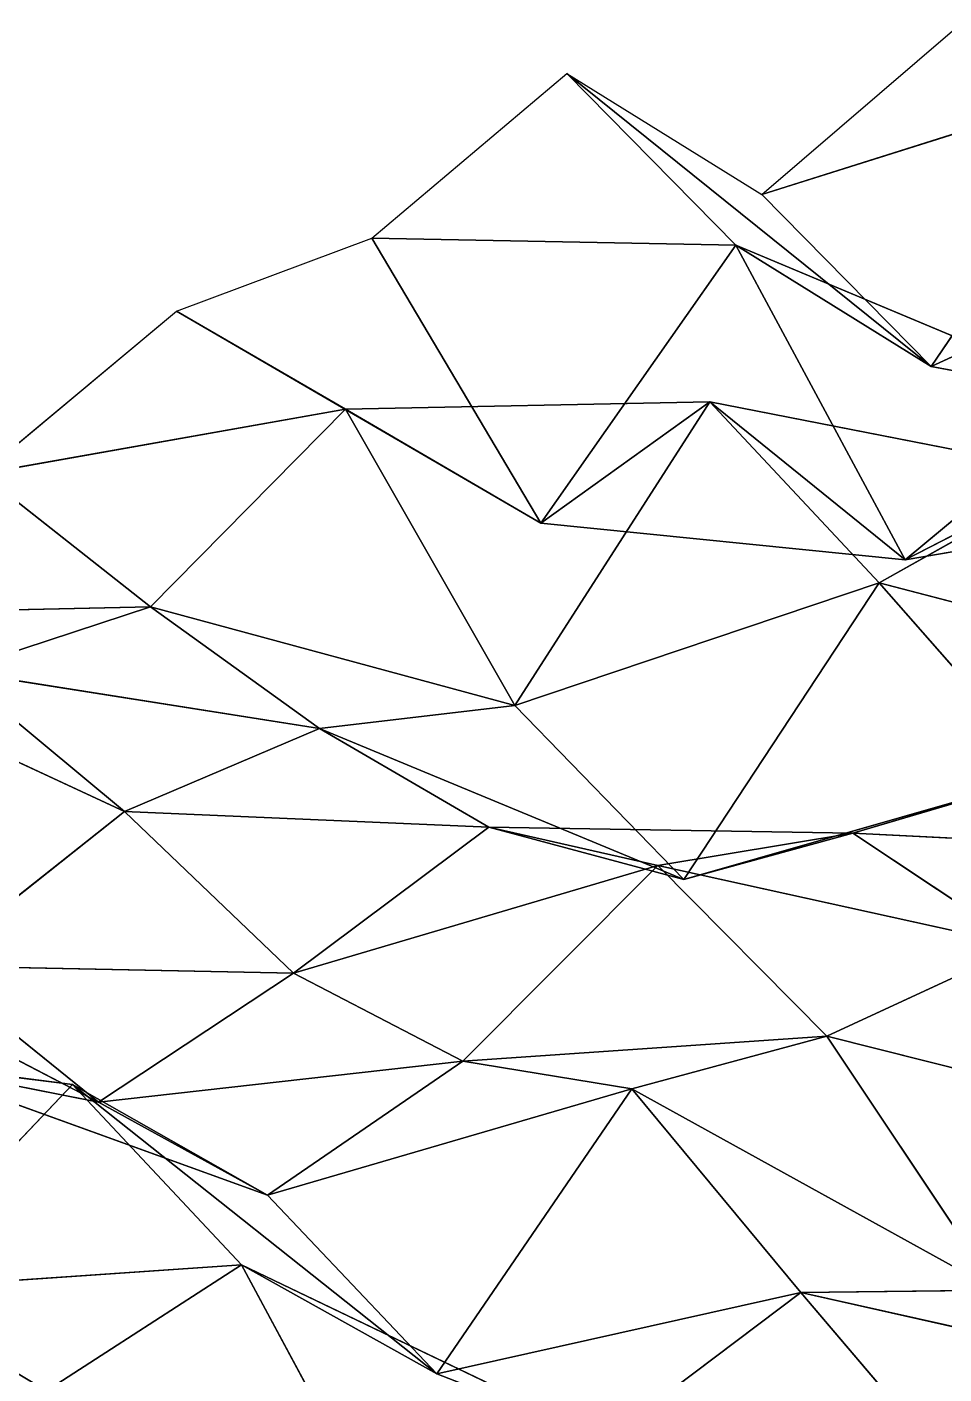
# Model space of a CAD drawing. Header units: metres. Extents: x -3703 to 431, y -1555 to 134.
# Drawn here: x -2841.1 to -2778.1, y -1206.8 to -1114.1 of the extents above; entities that cross this region are included whole.
import ezdxf

# ---------------------------------------------------------------- set-up
doc = ezdxf.new("R2010")
doc.units = ezdxf.units.M

msp = doc.modelspace()

# ---------------------------------------------------------------- linework, layer by layer
for p, q in [((-2790.613, -1125.6377, -5925.612), (-2777.1968, -1114.1046, -5900.6953)), ((-2817.4458, -1128.6404, -5979.931), (-2804.0295, -1117.297, -5954.972)), ((-2778.9856, -1137.4604, -5963.295), (-2804.0295, -1117.297, -5954.972)), ((-2804.0295, -1117.297, -5954.972), (-2790.613, -1125.6377, -5925.612)), ((-2804.0295, -1117.297, -5954.972), (-2792.4019, -1129.1062, -5992.658)), ((-2792.4019, -1129.1062, -5992.658), (-2804.0295, -1117.297, -5954.972)), ((-2804.0295, -1117.297, -5954.972), (-2778.9856, -1137.4604, -5963.295)), ((-2765.569, -1117.7281, -5940.2114), (-2790.613, -1125.6377, -5925.612)), ((-2790.613, -1125.6377, -5925.612), (-2765.569, -1117.7281, -5940.2114)), ((-2765.569, -1117.7281, -5940.2114), (-2778.9856, -1137.4604, -5963.295)), ((-2778.9856, -1137.4604, -5963.295), (-2765.569, -1117.7281, -5940.2114)), ((-2790.613, -1125.6377, -5925.612), (-2778.9856, -1137.4604, -5963.295)), ((-2778.9856, -1137.4604, -5963.295), (-2790.613, -1125.6377, -5925.612)), ((-2753.9417, -1125.95, -5978.6997), (-2778.9856, -1137.4604, -5963.295)), ((-2778.9856, -1137.4604, -5963.295), (-2753.9417, -1125.95, -5978.6997)), ((-2830.8623, -1133.666, -6006.303), (-2817.4458, -1128.6404, -5979.931)), ((-2792.4019, -1129.1062, -5992.658), (-2817.4458, -1128.6404, -5979.931)), ((-2817.4458, -1128.6404, -5979.931), (-2805.8184, -1148.2373, -6015.876)), ((-2805.8184, -1148.2373, -6015.876), (-2817.4458, -1128.6404, -5979.931)), ((-2817.4458, -1128.6404, -5979.931), (-2792.4019, -1129.1062, -5992.658)), ((-2792.4019, -1129.1062, -5992.658), (-2805.8184, -1148.2373, -6015.876)), ((-2805.8184, -1148.2373, -6015.876), (-2792.4019, -1129.1062, -5992.658)), ((-2778.9856, -1137.4604, -5963.295), (-2792.4019, -1129.1062, -5992.658)), ((-2767.358, -1139.6243, -6003.137), (-2792.4019, -1129.1062, -5992.658)), ((-2792.4019, -1129.1062, -5992.658), (-2778.9856, -1137.4604, -5963.295)), ((-2792.4019, -1129.1062, -5992.658), (-2780.7744, -1150.753, -6028.1445)), ((-2780.7744, -1150.753, -6028.1445), (-2792.4019, -1129.1062, -5992.658)), ((-2792.4019, -1129.1062, -5992.658), (-2767.358, -1139.6243, -6003.137)), ((-2844.2788, -1144.8378, -6031.3003), (-2830.8623, -1133.666, -6006.303)), ((-2805.8184, -1148.2373, -6015.876), (-2830.8623, -1133.666, -6006.303)), ((-2830.8623, -1133.666, -6006.303), (-2819.2349, -1140.3973, -6045.1245)), ((-2819.2349, -1140.3973, -6045.1245), (-2830.8623, -1133.666, -6006.303)), ((-2830.8623, -1133.666, -6006.303), (-2805.8184, -1148.2373, -6015.876)), ((-2778.9856, -1137.4604, -5963.295), (-2767.358, -1139.6243, -6003.137)), ((-2767.358, -1139.6243, -6003.137), (-2778.9856, -1137.4604, -5963.295)), ((-2767.358, -1139.6243, -6003.137), (-2780.7744, -1150.753, -6028.1445)), ((-2780.7744, -1150.753, -6028.1445), (-2767.358, -1139.6243, -6003.137)), ((-2819.2349, -1140.3973, -6045.1245), (-2844.2788, -1144.8378, -6031.3003)), ((-2844.2788, -1144.8378, -6031.3003), (-2819.2349, -1140.3973, -6045.1245)), ((-2819.2349, -1140.3973, -6045.1245), (-2832.6511, -1153.9888, -6069.5806)), ((-2832.6511, -1153.9888, -6069.5806), (-2819.2349, -1140.3973, -6045.1245)), ((-2794.191, -1139.8993, -6058.067), (-2819.2349, -1140.3973, -6045.1245)), ((-2819.2349, -1140.3973, -6045.1245), (-2794.191, -1139.8993, -6058.067)), ((-2805.8184, -1148.2373, -6015.876), (-2819.2349, -1140.3973, -6045.1245)), ((-2819.2349, -1140.3973, -6045.1245), (-2805.8184, -1148.2373, -6015.876)), ((-2819.2349, -1140.3973, -6045.1245), (-2807.6072, -1160.7825, -6080.8926)), ((-2807.6072, -1160.7825, -6080.8926), (-2819.2349, -1140.3973, -6045.1245)), ((-2794.191, -1139.8993, -6058.067), (-2807.6072, -1160.7825, -6080.8926)), ((-2807.6072, -1160.7825, -6080.8926), (-2794.191, -1139.8993, -6058.067)), ((-2805.8184, -1148.2373, -6015.876), (-2794.191, -1139.8993, -6058.067)), ((-2794.191, -1139.8993, -6058.067), (-2805.8184, -1148.2373, -6015.876)), ((-2780.7744, -1150.753, -6028.1445), (-2794.191, -1139.8993, -6058.067)), ((-2769.147, -1144.8064, -6069.801), (-2794.191, -1139.8993, -6058.067)), ((-2794.191, -1139.8993, -6058.067), (-2780.7744, -1150.753, -6028.1445)), ((-2794.191, -1139.8993, -6058.067), (-2782.5632, -1152.3439, -6095.611)), ((-2782.5632, -1152.3439, -6095.611), (-2794.191, -1139.8993, -6058.067)), ((-2794.191, -1139.8993, -6058.067), (-2769.147, -1144.8064, -6069.801)), ((-2844.2788, -1144.8378, -6031.3003), (-2832.6511, -1153.9888, -6069.5806)), ((-2832.6511, -1153.9888, -6069.5806), (-2844.2788, -1144.8378, -6031.3003)), ((-2769.147, -1144.8064, -6069.801), (-2782.5632, -1152.3439, -6095.611)), ((-2782.5632, -1152.3439, -6095.611), (-2769.147, -1144.8064, -6069.801)), ((-2780.7744, -1150.753, -6028.1445), (-2769.147, -1144.8064, -6069.801)), ((-2769.147, -1144.8064, -6069.801), (-2780.7744, -1150.753, -6028.1445)), ((-2755.7305, -1146.4949, -6041.928), (-2780.7744, -1150.753, -6028.1445)), ((-2780.7744, -1150.753, -6028.1445), (-2755.7305, -1146.4949, -6041.928)), ((-2780.7744, -1150.753, -6028.1445), (-2805.8184, -1148.2373, -6015.876)), ((-2805.8184, -1148.2373, -6015.876), (-2780.7744, -1150.753, -6028.1445)), ((-2782.5632, -1152.3439, -6095.611), (-2807.6072, -1160.7825, -6080.8926)), ((-2807.6072, -1160.7825, -6080.8926), (-2782.5632, -1152.3439, -6095.611)), ((-2782.5632, -1152.3439, -6095.611), (-2795.9797, -1172.7428, -6118.545)), ((-2795.9797, -1172.7428, -6118.545), (-2782.5632, -1152.3439, -6095.611)), ((-2757.5193, -1158.884, -6106.9795), (-2782.5632, -1152.3439, -6095.611)), ((-2782.5632, -1152.3439, -6095.611), (-2770.9358, -1165.5718, -6132.9795)), ((-2770.9358, -1165.5718, -6132.9795), (-2782.5632, -1152.3439, -6095.611)), ((-2782.5632, -1152.3439, -6095.611), (-2757.5193, -1158.884, -6106.9795)), ((-2832.6511, -1153.9888, -6069.5806), (-2857.695, -1154.535, -6056.6274)), ((-2857.695, -1154.535, -6056.6274), (-2832.6511, -1153.9888, -6069.5806)), ((-2832.6511, -1153.9888, -6069.5806), (-2846.0676, -1158.4083, -6096.088)), ((-2846.0676, -1158.4083, -6096.088), (-2832.6511, -1153.9888, -6069.5806)), ((-2807.6072, -1160.7825, -6080.8926), (-2832.6511, -1153.9888, -6069.5806)), ((-2832.6511, -1153.9888, -6069.5806), (-2821.0237, -1162.3545, -6108.0366)), ((-2821.0237, -1162.3545, -6108.0366), (-2832.6511, -1153.9888, -6069.5806)), ((-2832.6511, -1153.9888, -6069.5806), (-2807.6072, -1160.7825, -6080.8926)), ((-2834.44, -1168.0671, -6134.255), (-2859.484, -1156.4335, -6124.0254)), ((-2859.484, -1156.4335, -6124.0254), (-2834.44, -1168.0671, -6134.255)), ((-2821.0237, -1162.3545, -6108.0366), (-2846.0676, -1158.4083, -6096.088)), ((-2846.0676, -1158.4083, -6096.088), (-2834.44, -1168.0671, -6134.255)), ((-2834.44, -1168.0671, -6134.255), (-2846.0676, -1158.4083, -6096.088)), ((-2846.0676, -1158.4083, -6096.088), (-2821.0237, -1162.3545, -6108.0366)), ((-2807.6072, -1160.7825, -6080.8926), (-2821.0237, -1162.3545, -6108.0366)), ((-2821.0237, -1162.3545, -6108.0366), (-2807.6072, -1160.7825, -6080.8926)), ((-2807.6072, -1160.7825, -6080.8926), (-2795.9797, -1172.7428, -6118.545)), ((-2795.9797, -1172.7428, -6118.545), (-2807.6072, -1160.7825, -6080.8926)), ((-2821.0237, -1162.3545, -6108.0366), (-2834.44, -1168.0671, -6134.255)), ((-2834.44, -1168.0671, -6134.255), (-2821.0237, -1162.3545, -6108.0366)), ((-2795.9797, -1172.7428, -6118.545), (-2821.0237, -1162.3545, -6108.0366)), ((-2821.0237, -1162.3545, -6108.0366), (-2809.396, -1169.1422, -6146.8457)), ((-2809.396, -1169.1422, -6146.8457), (-2821.0237, -1162.3545, -6108.0366)), ((-2821.0237, -1162.3545, -6108.0366), (-2795.9797, -1172.7428, -6118.545)), ((-2770.9358, -1165.5718, -6132.9795), (-2795.9797, -1172.7428, -6118.545)), ((-2795.9797, -1172.7428, -6118.545), (-2770.9358, -1165.5718, -6132.9795)), ((-2770.9358, -1165.5718, -6132.9795), (-2784.352, -1169.5735, -6159.5806)), ((-2784.352, -1169.5735, -6159.5806), (-2770.9358, -1165.5718, -6132.9795)), ((-2834.44, -1168.0671, -6134.255), (-2847.8564, -1178.6881, -6159.3755)), ((-2847.8564, -1178.6881, -6159.3755), (-2834.44, -1168.0671, -6134.255)), ((-2809.396, -1169.1422, -6146.8457), (-2834.44, -1168.0671, -6134.255)), ((-2834.44, -1168.0671, -6134.255), (-2822.8125, -1179.2006, -6172.0923)), ((-2822.8125, -1179.2006, -6172.0923), (-2834.44, -1168.0671, -6134.255)), ((-2834.44, -1168.0671, -6134.255), (-2809.396, -1169.1422, -6146.8457)), ((-2809.396, -1169.1422, -6146.8457), (-2822.8125, -1179.2006, -6172.0923)), ((-2822.8125, -1179.2006, -6172.0923), (-2809.396, -1169.1422, -6146.8457)), ((-2795.9797, -1172.7428, -6118.545), (-2809.396, -1169.1422, -6146.8457)), ((-2784.352, -1169.5735, -6159.5806), (-2809.396, -1169.1422, -6146.8457)), ((-2809.396, -1169.1422, -6146.8457), (-2795.9797, -1172.7428, -6118.545)), ((-2809.396, -1169.1422, -6146.8457), (-2797.7686, -1171.7869, -6186.581)), ((-2797.7686, -1171.7869, -6186.581), (-2809.396, -1169.1422, -6146.8457)), ((-2809.396, -1169.1422, -6146.8457), (-2784.352, -1169.5735, -6159.5806)), ((-2784.352, -1169.5735, -6159.5806), (-2797.7686, -1171.7869, -6186.581)), ((-2797.7686, -1171.7869, -6186.581), (-2784.352, -1169.5735, -6159.5806)), ((-2795.9797, -1172.7428, -6118.545), (-2784.352, -1169.5735, -6159.5806)), ((-2784.352, -1169.5735, -6159.5806), (-2795.9797, -1172.7428, -6118.545)), ((-2759.308, -1170.8141, -6172.1343), (-2784.352, -1169.5735, -6159.5806)), ((-2784.352, -1169.5735, -6159.5806), (-2772.7246, -1177.3081, -6198.1777)), ((-2772.7246, -1177.3081, -6198.1777), (-2784.352, -1169.5735, -6159.5806)), ((-2784.352, -1169.5735, -6159.5806), (-2759.308, -1170.8141, -6172.1343)), ((-2797.7686, -1171.7869, -6186.581), (-2822.8125, -1179.2006, -6172.0923)), ((-2822.8125, -1179.2006, -6172.0923), (-2797.7686, -1171.7869, -6186.581)), ((-2797.7686, -1171.7869, -6186.581), (-2811.185, -1185.2369, -6211.069)), ((-2811.185, -1185.2369, -6211.069), (-2797.7686, -1171.7869, -6186.581)), ((-2772.7246, -1177.3081, -6198.1777), (-2797.7686, -1171.7869, -6186.581)), ((-2797.7686, -1171.7869, -6186.581), (-2786.141, -1183.5195, -6224.284)), ((-2786.141, -1183.5195, -6224.284), (-2797.7686, -1171.7869, -6186.581)), ((-2797.7686, -1171.7869, -6186.581), (-2772.7246, -1177.3081, -6198.1777)), ((-2836.229, -1188.0632, -6197.6055), (-2861.273, -1175.0651, -6187.681)), ((-2861.273, -1175.0651, -6187.681), (-2836.229, -1188.0632, -6197.6055)), ((-2772.7246, -1177.3081, -6198.1777), (-2786.141, -1183.5195, -6224.284)), ((-2786.141, -1183.5195, -6224.284), (-2772.7246, -1177.3081, -6198.1777)), ((-2822.8125, -1179.2006, -6172.0923), (-2847.8564, -1178.6881, -6159.3755)), ((-2847.8564, -1178.6881, -6159.3755), (-2836.229, -1188.0632, -6197.6055)), ((-2836.229, -1188.0632, -6197.6055), (-2847.8564, -1178.6881, -6159.3755)), ((-2847.8564, -1178.6881, -6159.3755), (-2822.8125, -1179.2006, -6172.0923)), ((-2822.8125, -1179.2006, -6172.0923), (-2836.229, -1188.0632, -6197.6055)), ((-2836.229, -1188.0632, -6197.6055), (-2822.8125, -1179.2006, -6172.0923)), ((-2822.8125, -1179.2006, -6172.0923), (-2811.185, -1185.2369, -6211.069)), ((-2811.185, -1185.2369, -6211.069), (-2822.8125, -1179.2006, -6172.0923)), ((-2838.0178, -1186.8428, -6265.701), (-2863.0618, -1183.678, -6253.5776)), ((-2863.0618, -1183.678, -6253.5776), (-2838.0178, -1186.8428, -6265.701)), ((-2786.141, -1183.5195, -6224.284), (-2811.185, -1185.2369, -6211.069)), ((-2811.185, -1185.2369, -6211.069), (-2786.141, -1183.5195, -6224.284)), ((-2786.141, -1183.5195, -6224.284), (-2799.5574, -1187.158, -6250.966)), ((-2799.5574, -1187.158, -6250.966), (-2786.141, -1183.5195, -6224.284)), ((-2761.0972, -1189.841, -6235.7017), (-2786.141, -1183.5195, -6224.284)), ((-2786.141, -1183.5195, -6224.284), (-2774.5134, -1200.9949, -6260.703)), ((-2774.5134, -1200.9949, -6260.703), (-2786.141, -1183.5195, -6224.284)), ((-2786.141, -1183.5195, -6224.284), (-2761.0972, -1189.841, -6235.7017)), ((-2836.229, -1188.0632, -6197.6055), (-2849.6453, -1185.4038, -6225.696)), ((-2824.6013, -1194.4656, -6236.5005), (-2849.6453, -1185.4038, -6225.696)), ((-2849.6453, -1185.4038, -6225.696), (-2836.229, -1188.0632, -6197.6055)), ((-2849.6453, -1185.4038, -6225.696), (-2838.0178, -1186.8428, -6265.701)), ((-2838.0178, -1186.8428, -6265.701), (-2849.6453, -1185.4038, -6225.696)), ((-2849.6453, -1185.4038, -6225.696), (-2824.6013, -1194.4656, -6236.5005)), ((-2811.185, -1185.2369, -6211.069), (-2836.229, -1188.0632, -6197.6055)), ((-2836.229, -1188.0632, -6197.6055), (-2811.185, -1185.2369, -6211.069)), ((-2811.185, -1185.2369, -6211.069), (-2824.6013, -1194.4656, -6236.5005)), ((-2824.6013, -1194.4656, -6236.5005), (-2811.185, -1185.2369, -6211.069)), ((-2811.185, -1185.2369, -6211.069), (-2799.5574, -1187.158, -6250.966)), ((-2799.5574, -1187.158, -6250.966), (-2811.185, -1185.2369, -6211.069)), ((-2838.0178, -1186.8428, -6265.701), (-2851.4343, -1200.9857, -6290.0337)), ((-2851.4343, -1200.9857, -6290.0337), (-2838.0178, -1186.8428, -6265.701)), ((-2824.6013, -1194.4656, -6236.5005), (-2838.0178, -1186.8428, -6265.701)), ((-2812.9739, -1206.7502, -6274.0806), (-2838.0178, -1186.8428, -6265.701)), ((-2838.0178, -1186.8428, -6265.701), (-2824.6013, -1194.4656, -6236.5005)), ((-2838.0178, -1186.8428, -6265.701), (-2826.3904, -1199.2506, -6303.253)), ((-2826.3904, -1199.2506, -6303.253), (-2838.0178, -1186.8428, -6265.701)), ((-2838.0178, -1186.8428, -6265.701), (-2812.9739, -1206.7502, -6274.0806)), ((-2799.5574, -1187.158, -6250.966), (-2824.6013, -1194.4656, -6236.5005)), ((-2824.6013, -1194.4656, -6236.5005), (-2799.5574, -1187.158, -6250.966)), ((-2799.5574, -1187.158, -6250.966), (-2812.9739, -1206.7502, -6274.0806)), ((-2812.9739, -1206.7502, -6274.0806), (-2799.5574, -1187.158, -6250.966)), ((-2774.5134, -1200.9949, -6260.703), (-2799.5574, -1187.158, -6250.966)), ((-2799.5574, -1187.158, -6250.966), (-2787.93, -1201.1531, -6288.1636)), ((-2787.93, -1201.1531, -6288.1636), (-2799.5574, -1187.158, -6250.966)), ((-2799.5574, -1187.158, -6250.966), (-2774.5134, -1200.9949, -6260.703)), ((-2836.229, -1188.0632, -6197.6055), (-2824.6013, -1194.4656, -6236.5005)), ((-2824.6013, -1194.4656, -6236.5005), (-2836.229, -1188.0632, -6197.6055)), ((-2824.6013, -1194.4656, -6236.5005), (-2812.9739, -1206.7502, -6274.0806)), ((-2812.9739, -1206.7502, -6274.0806), (-2824.6013, -1194.4656, -6236.5005)), ((-2826.3904, -1199.2506, -6303.253), (-2851.4343, -1200.9857, -6290.0337)), ((-2851.4343, -1200.9857, -6290.0337), (-2826.3904, -1199.2506, -6303.253)), ((-2826.3904, -1199.2506, -6303.253), (-2839.8066, -1207.9146, -6328.811)), ((-2839.8066, -1207.9146, -6328.811), (-2826.3904, -1199.2506, -6303.253)), ((-2812.9739, -1206.7502, -6274.0806), (-2826.3904, -1199.2506, -6303.253)), ((-2801.3464, -1211.2655, -6313.3975), (-2826.3904, -1199.2506, -6303.253)), ((-2826.3904, -1199.2506, -6303.253), (-2812.9739, -1206.7502, -6274.0806)), ((-2826.3904, -1199.2506, -6303.253), (-2814.7627, -1220.8912, -6338.7407)), ((-2814.7627, -1220.8912, -6338.7407), (-2826.3904, -1199.2506, -6303.253)), ((-2826.3904, -1199.2506, -6303.253), (-2801.3464, -1211.2655, -6313.3975)), ((-2787.93, -1201.1531, -6288.1636), (-2812.9739, -1206.7502, -6274.0806)), ((-2812.9739, -1206.7502, -6274.0806), (-2787.93, -1201.1531, -6288.1636)), ((-2787.93, -1201.1531, -6288.1636), (-2801.3464, -1211.2655, -6313.3975)), ((-2801.3464, -1211.2655, -6313.3975), (-2787.93, -1201.1531, -6288.1636)), ((-2774.5134, -1200.9949, -6260.703), (-2787.93, -1201.1531, -6288.1636)), ((-2787.93, -1201.1531, -6288.1636), (-2774.5134, -1200.9949, -6260.703)), ((-2762.886, -1206.7908, -6299.734), (-2787.93, -1201.1531, -6288.1636)), ((-2787.93, -1201.1531, -6288.1636), (-2776.3025, -1214.8511, -6325.4272)), ((-2776.3025, -1214.8511, -6325.4272), (-2787.93, -1201.1531, -6288.1636)), ((-2787.93, -1201.1531, -6288.1636), (-2762.886, -1206.7908, -6299.734)), ((-2812.9739, -1206.7502, -6274.0806), (-2801.3464, -1211.2655, -6313.3975)), ((-2801.3464, -1211.2655, -6313.3975), (-2812.9739, -1206.7502, -6274.0806))]:
    msp.add_line(p, q)
for points in [[(-2777.1968, -1114.1046, -5900.6953), (-2765.569, -1117.7281, -5940.2114), (-2790.613, -1125.6377, -5925.612), (-2790.613, -1125.6376, -5925.612)], [(-2804.0295, -1117.297, -5954.972), (-2792.4019, -1129.1062, -5992.658), (-2817.4458, -1128.6404, -5979.931), (-2817.4458, -1128.6403, -5979.931)], [(-2790.613, -1125.6377, -5925.612), (-2778.9856, -1137.4604, -5963.295), (-2804.0295, -1117.297, -5954.972), (-2804.0295, -1117.2969, -5954.972)], [(-2792.4019, -1129.1062, -5992.658), (-2804.0295, -1117.297, -5954.972), (-2778.9856, -1137.4604, -5963.295), (-2778.9856, -1137.4603, -5963.295)], [(-2778.9856, -1137.4604, -5963.295), (-2790.613, -1125.6377, -5925.612), (-2765.569, -1117.7281, -5940.2114), (-2765.569, -1117.728, -5940.2114)], [(-2765.569, -1117.7281, -5940.2114), (-2753.9417, -1125.95, -5978.6997), (-2778.9856, -1137.4604, -5963.295), (-2778.9856, -1137.4603, -5963.295)], [(-2767.358, -1139.6243, -6003.137), (-2778.9856, -1137.4604, -5963.295), (-2753.9417, -1125.95, -5978.6997), (-2753.9417, -1125.9498, -5978.6997)], [(-2817.4458, -1128.6404, -5979.931), (-2805.8184, -1148.2373, -6015.876), (-2830.8623, -1133.666, -6006.303), (-2830.8623, -1133.6659, -6006.303)], [(-2805.8184, -1148.2373, -6015.876), (-2817.4458, -1128.6404, -5979.931), (-2792.4019, -1129.1062, -5992.658), (-2792.4019, -1129.1061, -5992.658)], [(-2792.4019, -1129.1062, -5992.658), (-2780.7744, -1150.753, -6028.1445), (-2805.8184, -1148.2373, -6015.876), (-2805.8184, -1148.2372, -6015.876)], [(-2778.9856, -1137.4604, -5963.295), (-2767.358, -1139.6243, -6003.137), (-2792.4019, -1129.1062, -5992.658), (-2792.4019, -1129.1061, -5992.658)], [(-2780.7744, -1150.753, -6028.1445), (-2792.4019, -1129.1062, -5992.658), (-2767.358, -1139.6243, -6003.137), (-2767.358, -1139.6241, -6003.137)], [(-2830.8623, -1133.666, -6006.303), (-2819.2349, -1140.3973, -6045.1245), (-2844.2788, -1144.8378, -6031.3003), (-2844.2788, -1144.8376, -6031.3003)], [(-2819.2349, -1140.3973, -6045.1245), (-2830.8623, -1133.666, -6006.303), (-2805.8184, -1148.2373, -6015.876), (-2805.8184, -1148.2372, -6015.876)], [(-2767.358, -1139.6243, -6003.137), (-2755.7305, -1146.4949, -6041.928), (-2780.7744, -1150.753, -6028.1445), (-2780.7744, -1150.7529, -6028.1445)], [(-2832.6511, -1153.9888, -6069.5806), (-2844.2788, -1144.8378, -6031.3003), (-2819.2349, -1140.3973, -6045.1245), (-2819.2349, -1140.3972, -6045.1245)], [(-2819.2349, -1140.3973, -6045.1245), (-2807.6072, -1160.7825, -6080.8926), (-2832.6511, -1153.9888, -6069.5806), (-2832.6511, -1153.9886, -6069.5806)], [(-2807.6072, -1160.7825, -6080.8926), (-2819.2349, -1140.3973, -6045.1245), (-2794.191, -1139.8993, -6058.067), (-2794.191, -1139.8992, -6058.067)], [(-2805.8184, -1148.2373, -6015.876), (-2794.191, -1139.8993, -6058.067), (-2819.2349, -1140.3973, -6045.1245), (-2819.2349, -1140.3972, -6045.1245)], [(-2794.191, -1139.8993, -6058.067), (-2782.5632, -1152.3439, -6095.611), (-2807.6072, -1160.7825, -6080.8926), (-2807.6072, -1160.7823, -6080.8926)], [(-2794.191, -1139.8993, -6058.067), (-2805.8184, -1148.2373, -6015.876), (-2780.7744, -1150.753, -6028.1445), (-2780.7744, -1150.7529, -6028.1445)], [(-2780.7744, -1150.753, -6028.1445), (-2769.147, -1144.8064, -6069.801), (-2794.191, -1139.8993, -6058.067), (-2794.191, -1139.8992, -6058.067)], [(-2782.5632, -1152.3439, -6095.611), (-2794.191, -1139.8993, -6058.067), (-2769.147, -1144.8064, -6069.801), (-2769.147, -1144.8063, -6069.801)], [(-2844.2788, -1144.8378, -6031.3003), (-2832.6511, -1153.9888, -6069.5806), (-2857.695, -1154.535, -6056.6274), (-2857.695, -1154.5349, -6056.6274)], [(-2769.147, -1144.8064, -6069.801), (-2757.5193, -1158.884, -6106.9795), (-2782.5632, -1152.3439, -6095.611), (-2782.5632, -1152.3438, -6095.611)], [(-2769.147, -1144.8064, -6069.801), (-2780.7744, -1150.753, -6028.1445), (-2755.7305, -1146.4949, -6041.928), (-2755.7305, -1146.4948, -6041.928)], [(-2795.9797, -1172.7428, -6118.545), (-2807.6072, -1160.7825, -6080.8926), (-2782.5632, -1152.3439, -6095.611), (-2782.5632, -1152.3438, -6095.611)], [(-2782.5632, -1152.3439, -6095.611), (-2770.9358, -1165.5718, -6132.9795), (-2795.9797, -1172.7428, -6118.545), (-2795.9797, -1172.7427, -6118.545)], [(-2770.9358, -1165.5718, -6132.9795), (-2782.5632, -1152.3439, -6095.611), (-2757.5193, -1158.884, -6106.9795), (-2757.5193, -1158.8839, -6106.9795)], [(-2846.0676, -1158.4083, -6096.088), (-2857.695, -1154.535, -6056.6274), (-2832.6511, -1153.9888, -6069.5806), (-2832.6511, -1153.9886, -6069.5806)], [(-2832.6511, -1153.9888, -6069.5806), (-2821.0237, -1162.3545, -6108.0366), (-2846.0676, -1158.4083, -6096.088), (-2846.0676, -1158.4082, -6096.088)], [(-2821.0237, -1162.3545, -6108.0366), (-2832.6511, -1153.9888, -6069.5806), (-2807.6072, -1160.7825, -6080.8926), (-2807.6072, -1160.7823, -6080.8926)], [(-2846.0676, -1158.4083, -6096.088), (-2834.44, -1168.0671, -6134.255), (-2859.484, -1156.4335, -6124.0254), (-2859.484, -1156.4333, -6124.0254)], [(-2847.8564, -1178.6881, -6159.3755), (-2859.484, -1156.4335, -6124.0254), (-2834.44, -1168.0671, -6134.255), (-2834.44, -1168.067, -6134.255)], [(-2834.44, -1168.0671, -6134.255), (-2846.0676, -1158.4083, -6096.088), (-2821.0237, -1162.3545, -6108.0366), (-2821.0237, -1162.3544, -6108.0366)], [(-2807.6072, -1160.7825, -6080.8926), (-2795.9797, -1172.7428, -6118.545), (-2821.0237, -1162.3545, -6108.0366), (-2821.0237, -1162.3544, -6108.0366)], [(-2821.0237, -1162.3545, -6108.0366), (-2809.396, -1169.1422, -6146.8457), (-2834.44, -1168.0671, -6134.255), (-2834.44, -1168.067, -6134.255)], [(-2809.396, -1169.1422, -6146.8457), (-2821.0237, -1162.3545, -6108.0366), (-2795.9797, -1172.7428, -6118.545), (-2795.9797, -1172.7427, -6118.545)], [(-2784.352, -1169.5735, -6159.5806), (-2795.9797, -1172.7428, -6118.545), (-2770.9358, -1165.5718, -6132.9795), (-2770.9358, -1165.5717, -6132.9795)], [(-2770.9358, -1165.5718, -6132.9795), (-2759.308, -1170.8141, -6172.1343), (-2784.352, -1169.5735, -6159.5806), (-2784.352, -1169.5734, -6159.5806)], [(-2834.44, -1168.0671, -6134.255), (-2822.8125, -1179.2006, -6172.0923), (-2847.8564, -1178.6881, -6159.3755), (-2847.8564, -1178.688, -6159.3755)], [(-2822.8125, -1179.2006, -6172.0923), (-2834.44, -1168.0671, -6134.255), (-2809.396, -1169.1422, -6146.8457), (-2809.396, -1169.1421, -6146.8457)], [(-2809.396, -1169.1422, -6146.8457), (-2797.7686, -1171.7869, -6186.581), (-2822.8125, -1179.2006, -6172.0923), (-2822.8125, -1179.2004, -6172.0923)], [(-2795.9797, -1172.7428, -6118.545), (-2784.352, -1169.5735, -6159.5806), (-2809.396, -1169.1422, -6146.8457), (-2809.396, -1169.1421, -6146.8457)], [(-2797.7686, -1171.7869, -6186.581), (-2809.396, -1169.1422, -6146.8457), (-2784.352, -1169.5735, -6159.5806), (-2784.352, -1169.5734, -6159.5806)], [(-2784.352, -1169.5735, -6159.5806), (-2772.7246, -1177.3081, -6198.1777), (-2797.7686, -1171.7869, -6186.581), (-2797.7686, -1171.7867, -6186.581)], [(-2772.7246, -1177.3081, -6198.1777), (-2784.352, -1169.5735, -6159.5806), (-2759.308, -1170.8141, -6172.1343), (-2759.308, -1170.814, -6172.1343)], [(-2811.185, -1185.2369, -6211.069), (-2822.8125, -1179.2006, -6172.0923), (-2797.7686, -1171.7869, -6186.581), (-2797.7686, -1171.7867, -6186.581)], [(-2797.7686, -1171.7869, -6186.581), (-2786.141, -1183.5195, -6224.284), (-2811.185, -1185.2369, -6211.069), (-2811.185, -1185.2368, -6211.069)], [(-2786.141, -1183.5195, -6224.284), (-2797.7686, -1171.7869, -6186.581), (-2772.7246, -1177.3081, -6198.1777), (-2772.7246, -1177.308, -6198.1777)], [(-2847.8564, -1178.6881, -6159.3755), (-2836.229, -1188.0632, -6197.6055), (-2861.273, -1175.0651, -6187.681), (-2861.273, -1175.065, -6187.681)], [(-2849.6453, -1185.4038, -6225.696), (-2861.273, -1175.0651, -6187.681), (-2836.229, -1188.0632, -6197.6055), (-2836.229, -1188.0631, -6197.6055)], [(-2772.7246, -1177.3081, -6198.1777), (-2761.0972, -1189.841, -6235.7017), (-2786.141, -1183.5195, -6224.284), (-2786.141, -1183.5194, -6224.284)], [(-2836.229, -1188.0632, -6197.6055), (-2847.8564, -1178.6881, -6159.3755), (-2822.8125, -1179.2006, -6172.0923), (-2822.8125, -1179.2004, -6172.0923)], [(-2822.8125, -1179.2006, -6172.0923), (-2811.185, -1185.2369, -6211.069), (-2836.229, -1188.0632, -6197.6055), (-2836.229, -1188.0631, -6197.6055)], [(-2849.6453, -1185.4038, -6225.696), (-2838.0178, -1186.8428, -6265.701), (-2863.0618, -1183.678, -6253.5776), (-2863.0618, -1183.6779, -6253.5776)], [(-2851.4343, -1200.9857, -6290.0337), (-2863.0618, -1183.678, -6253.5776), (-2838.0178, -1186.8428, -6265.701), (-2838.0178, -1186.8427, -6265.701)], [(-2799.5574, -1187.158, -6250.966), (-2811.185, -1185.2369, -6211.069), (-2786.141, -1183.5195, -6224.284), (-2786.141, -1183.5194, -6224.284)], [(-2786.141, -1183.5195, -6224.284), (-2774.5134, -1200.9949, -6260.703), (-2799.5574, -1187.158, -6250.966), (-2799.5574, -1187.1578, -6250.966)], [(-2774.5134, -1200.9949, -6260.703), (-2786.141, -1183.5195, -6224.284), (-2761.0972, -1189.841, -6235.7017), (-2761.0972, -1189.8408, -6235.7017)], [(-2836.229, -1188.0632, -6197.6055), (-2824.6013, -1194.4656, -6236.5005), (-2849.6453, -1185.4038, -6225.696), (-2849.6453, -1185.4037, -6225.696)], [(-2838.0178, -1186.8428, -6265.701), (-2849.6453, -1185.4038, -6225.696), (-2824.6013, -1194.4656, -6236.5005), (-2824.6013, -1194.4655, -6236.5005)], [(-2824.6013, -1194.4656, -6236.5005), (-2836.229, -1188.0632, -6197.6055), (-2811.185, -1185.2369, -6211.069), (-2811.185, -1185.2368, -6211.069)], [(-2811.185, -1185.2369, -6211.069), (-2799.5574, -1187.158, -6250.966), (-2824.6013, -1194.4656, -6236.5005), (-2824.6013, -1194.4655, -6236.5005)], [(-2838.0178, -1186.8428, -6265.701), (-2826.3904, -1199.2506, -6303.253), (-2851.4343, -1200.9857, -6290.0337), (-2851.4343, -1200.9856, -6290.0337)], [(-2824.6013, -1194.4656, -6236.5005), (-2812.9739, -1206.7502, -6274.0806), (-2838.0178, -1186.8428, -6265.701), (-2838.0178, -1186.8427, -6265.701)], [(-2826.3904, -1199.2506, -6303.253), (-2838.0178, -1186.8428, -6265.701), (-2812.9739, -1206.7502, -6274.0806), (-2812.9739, -1206.7501, -6274.0806)], [(-2812.9739, -1206.7502, -6274.0806), (-2824.6013, -1194.4656, -6236.5005), (-2799.5574, -1187.158, -6250.966), (-2799.5574, -1187.1578, -6250.966)], [(-2799.5574, -1187.158, -6250.966), (-2787.93, -1201.1531, -6288.1636), (-2812.9739, -1206.7502, -6274.0806), (-2812.9739, -1206.7501, -6274.0806)], [(-2787.93, -1201.1531, -6288.1636), (-2799.5574, -1187.158, -6250.966), (-2774.5134, -1200.9949, -6260.703), (-2774.5134, -1200.9948, -6260.703)], [(-2839.8066, -1207.9146, -6328.811), (-2851.4343, -1200.9857, -6290.0337), (-2826.3904, -1199.2506, -6303.253), (-2826.3904, -1199.2505, -6303.253)], [(-2826.3904, -1199.2506, -6303.253), (-2814.7627, -1220.8912, -6338.7407), (-2839.8066, -1207.9146, -6328.811), (-2839.8066, -1207.9144, -6328.811)], [(-2812.9739, -1206.7502, -6274.0806), (-2801.3464, -1211.2655, -6313.3975), (-2826.3904, -1199.2506, -6303.253), (-2826.3904, -1199.2505, -6303.253)], [(-2814.7627, -1220.8912, -6338.7407), (-2826.3904, -1199.2506, -6303.253), (-2801.3464, -1211.2655, -6313.3975), (-2801.3464, -1211.2654, -6313.3975)], [(-2851.4343, -1200.9857, -6290.0337), (-2839.8066, -1207.9146, -6328.811), (-2864.8506, -1215.4758, -6314.289), (-2864.8506, -1215.4757, -6314.289)], [(-2801.3464, -1211.2655, -6313.3975), (-2812.9739, -1206.7502, -6274.0806), (-2787.93, -1201.1531, -6288.1636), (-2787.93, -1201.153, -6288.1636)], [(-2787.93, -1201.1531, -6288.1636), (-2776.3025, -1214.8511, -6325.4272), (-2801.3464, -1211.2655, -6313.3975), (-2801.3464, -1211.2654, -6313.3975)], [(-2774.5134, -1200.9949, -6260.703), (-2762.886, -1206.7908, -6299.734), (-2787.93, -1201.1531, -6288.1636), (-2787.93, -1201.153, -6288.1636)], [(-2776.3025, -1214.8511, -6325.4272), (-2787.93, -1201.1531, -6288.1636), (-2762.886, -1206.7908, -6299.734), (-2762.886, -1206.7906, -6299.734)]]:
    msp.add_3dface(points)

doc.saveas('drawing.dxf')
